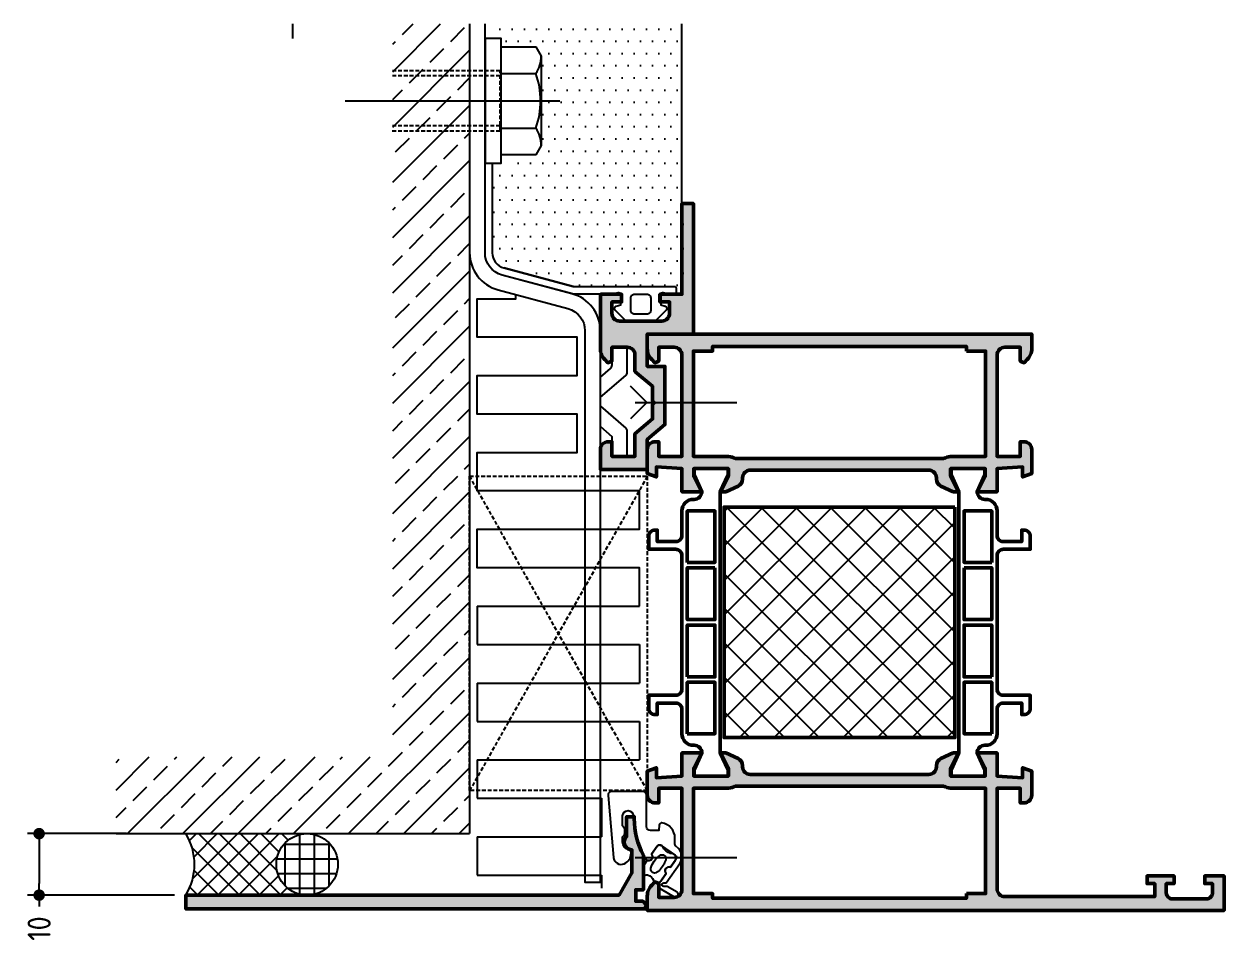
# Model space of a CAD drawing. Header units: millimetres. Extents: x -1598 to 10110, y -2803 to 662.
# Drawn here: x 1774.2 to 1930.2, y -126.6 to -6.6 of the extents above; entities that cross this region are included whole.
import ezdxf

# ---------------------------------------------------------------- set-up
doc = ezdxf.new("R2010")
doc.units = ezdxf.units.MM
doc.header["$PDMODE"] = 3
doc.header["$PDSIZE"] = -2
doc.linetypes.add('CENTER', pattern=[50.800000000000004, 31.75, -6.35, 6.35, -6.35])
doc.linetypes.add('VERDECKT', pattern=[0.75, 0.5, -0.25])
for name, color, linetype, lineweight in [('AM_5', 3, 'Continuous', 25), ('AM_S', 80, 'Continuous', 50), ('AM_SP', 3, 'Continuous', 50), ('Docu-AM_8', 1, 'Continuous', 25)]:
    doc.layers.add(name, color=color, linetype=linetype, lineweight=lineweight)
for name, color, linetype in [('CENT_25', 3, 'CENTER'), ('CONST25', 3, 'Continuous'), ('CONST35', 3, 'Continuous'), ('DICHT_PAR', 3, 'Continuous'), ('HIDE_25', 3, 'VERDECKT')]:
    doc.layers.add(name, color=color, linetype=linetype)
doc.styles.add('HBS_DIMTEXTSTYLE', font='isocp.shx')
doc.dimstyles.new('Konstruktionsschnitt 1-1$0', dxfattribs={"dimscale": 0, "dimtxt": 3, "dimasz": 1.5, "dimexe": 1.5, "dimexo": 1.5, "dimgap": 1.5, "dimtad": 0, "dimdsep": 46, "dimtxsty": 'HBS_DIMTEXTSTYLE', "dimblk": 'PUNKT', "dimcen": 0, "dimclrd": 3, "dimclre": 3, "dimclrt": 2, "dimadec": 1, "dimazin": 2, "dimtfac": 0.7, "dimtofl": 0, "dimtmove": 0, "dimatfit": 3, "dimfxl": 1, "dimtolj": 1, "dimtzin": 0, "dimarcsym": 0})

# ---------------------------------------------------------------- blocks, each defined once
blk = doc.blocks.new('B-LL4030037')
at = {"layer": 'DICHT_PAR'}
blk.add_lwpolyline([(6.912844257252324, -4.394375471112696, -0.5139623696979816), (6.085081425215137, -2.99454231906288, -0.2971352728131728), (7.457459287392403, -2.100000000000009), (7.599999999999923, -2.100000000000009, -0.369663813329322), (7.896428444123011, -2.353846153846163, 0.3696638133293279), (8.884523257866483, -3.200000000000003), (9.571714314291398, -3.200000000000003, -0.4200840252084038), (10.99999999999996, -3.199999999999989), (12.29999999999998, -3.200000000000003, 0.9998319518644877), (12.30023528772878, -1.800000039543072), (12.12934757663045, -1.800000039543072, -0.1433758306597387), (6.736215529552652, -0.2210526294977342, -1.099023215112901), (7.349674478305481, 0.5630426236829109), (8.359594367663767, 1.270780608298708, 0.4140998589492778), (8.457697422273775, 1.827782905364074), (7.196170143118543, 3.629430574540422, 0.4142135623775013), (6.639078750857585, 3.727660817712135), (5.620768174213431, 3.014632075684389, -0.8164965812696077), (4.818166362115591, 2.452644236654685), (3.632397930817596, 1.622360242462086, -0.4401814866602682), (2.768465051750802, 1.81414918892613), (1.785310251197529, 3.519278362770862, -0.9999999999999595), (2.39172843798768, 3.868931022892433), (3.125307196339861, 2.596652698588706), (3.125307196339861, 2.137346401831465, 1.000000000820433), (3.600000000002794, 2.137346401831465), (3.600000000002829, 2.45421717921689), (6.13426418641474, 4.228728066419357, -0.3639702342708468), (8.055289012741284, 4.060660171779816), (8.428081218877068, 3.687867965644031, 0.1989123673796557), (8.640213253233036, 3.599999999999994), (9.420371312104756, 3.599999999999994, -0.3695200964946435), (11.39640506256973, 1.908691783213122, -0.4341840244904904), (11.12614672282429, 1.563529606303625), (10.39999999999999, 1.5), (10.39999999999999, 0.3999999999999915, 0.414213562373095), (10.89999999999999, -0.1000000000000085), (14.99999999999999, -0.1000000000000085, -0.4142135626133893), (15.49999999999999, -0.6000000000000085), (15.49999999999998, -4.600000000000009, -0.440010531136637), (14.95642212862617, -5.098097349045879), (6.912844257252324, -4.394375471112696)], format="xyb", close=True, dxfattribs=at)
blk = doc.blocks.new('B-LL4010121')
at = {"layer": 'DICHT_PAR'}
for points in [[(8.196440232313421, 2.081197369625698, -0.5626267283006946), (8.359594367663817, 1.270780608298679), (7.349674478305502, 0.5630426236828612, 0.8157948930456566), (6.546955880931847, 0.001516059613692305), (5.831308205557036, -0.5000000000279954), (4.910118514919134, -0.5000000000470664, -0.5214468207641677), (4.628495798395022, -0.09661409413595831, 0.2041112977901597), (4.616542440798867, 0.1382192798325832, 0.1614792016717727), (3.956681618646257, 0.8136435866750845, -0.5424332092361432), (3.836871528302453, 1.765534196790384), (4.818166362115647, 2.45264423665472, 0.8164965816114546), (5.620768174213481, 3.014632075684375), (6.543650700103029, 3.660841377214922, -0.5424332091856782), (7.397157817980201, 3.222690956479795, 0.2463454695318311), (8.196440232313421, 2.081197369625698)], [(5.237182257971455, 1.609818329015013, 0.05852415825914666), (4.970644392811153, 1.256573669215215, 0.739130434782609), (5.518977856413272, 0.4734723261418308, 0.1725745124494025), (7.151874339808926, 1.616838752931584, 0.7391304350997632), (6.603540876206893, 2.39994009600494, 0.1154577471995676), (5.237182257971455, 1.609818329015013)]]:
    blk.add_lwpolyline(points, format="xyb", close=True, dxfattribs=at)
blk = doc.blocks.new('LL4010121')
blk.add_blockref('B-LL4010121', (0, 0))
blk = doc.blocks.new('LL4030037')
for name, p in [('B-LL4030037', (0, 0)), ('LL4010121', (-4.884981308350689e-14, 1.4210854715202e-14))]:
    blk.add_blockref(name, p)
blk = doc.blocks.new('B-4090113_docu_wos')
at = {"layer": 'Docu-AM_8'}
h = blk.add_hatch(dxfattribs=at)
h.set_pattern_fill('ANSI37', color=256, style=0)
h.set_pattern_definition([(45, (0, 0), (-2.245064030267288, 2.245064030267288), []), (135, (0, 0), (-2.245064030267288, -2.245064030267288), [])])
h.paths.add_polyline_path([(30, 29.99999999999999), (1.937843824800274e-15, 30), (0, 0), (30, 0)])
at = {"layer": 'AM_S'}
blk.add_lwpolyline([(30, 29.99999999999999), (1.937843824800273e-15, 30), (0, 0), (30, 0), (30, 29.99999999999999)], close=True, dxfattribs=at)
blk = doc.blocks.new('B-1910148_docu_wos')
at = {"layer": 'Docu-AM_8'}
h = blk.add_hatch(color=256, dxfattribs=at)
edge = h.paths.add_edge_path()
edge.add_line((20.49999999999999, 39.79999999999998), (20.49999999999998, 40.49999999999998))
edge.add_line((20.49999999999998, 40.49999999999998), (18.29999999999999, 39.49999999999997))
edge.add_line((18.29999999999999, 39.49999999999997), (17.49999999999998, 39.49999999999997))
edge.add_line((17.49999999999998, 39.49999999999997), (17.49999999999999, 43.89999999999998))
edge.add_line((17.49999999999999, 43.89999999999998), (18.29999999999999, 43.89999999999998))
edge.add_line((18.29999999999999, 43.89999999999998), (20.49999999999999, 42.89999999999998))
edge.add_line((20.49999999999999, 42.89999999999998), (20.49999999999999, 45.49999899999997))
edge.add_line((20.49999999999999, 45.49999899999997), (17.49999999999999, 45.49999999999983))
edge.add_line((17.49999999999999, 45.49999999999983), (17.27926256615403, 48.80000000000002))
edge.add_line((17.27926256615403, 48.80000000000002), (18.5856296013484, 48.80000000000001))
edge.add_line((18.5856296013484, 48.80000000000001), (18.14886532022895, 50.00000000000001))
edge.add_line((18.14886532022895, 50.00000000000001), (15, 50))
edge.add_arc((15, 49), 0.9999999999999999, 90, 180)
edge.add_line((14, 49), (14, 48.5))
edge.add_line((14, 48.5), (15.9, 48.5))
edge.add_line((15.9, 48.5), (15.9, 45.5))
edge.add_line((15.9, 45.5), (2.799999999999997, 45.5))
edge.add_arc((2.799999999999997, 46.5), 0.9999999999999999, 180, 270, ccw=False)
edge.add_line((1.799999999999997, 46.5), (1.799999999999983, 66))
edge.add_line((1.799999999999983, 66), (3.500000000000014, 66))
edge.add_line((3.500000000000014, 66), (3.5, 65))
edge.add_line((3.5, 65), (4.5, 65))
edge.add_line((4.5, 65), (4.5, 68.5))
edge.add_line((4.5, 68.5), (3.499999999999986, 68.5))
edge.add_line((3.499999999999986, 68.5), (3.5, 67.5))
edge.add_line((3.5, 67.5), (2.300000000000008, 67.5))
edge.add_arc((2.300000000000008, 68.30000000000001), 0.8000000000000078, 180, 270, ccw=False)
edge.add_line((1.5, 68.30000000000001), (1.5, 72.7))
edge.add_arc((2.299999999999994, 72.7), 0.7999999999999936, 90, 180, ccw=False)
edge.add_line((2.299999999999994, 73.5), (3.5, 73.5))
edge.add_line((3.5, 73.5), (3.5, 72.5))
edge.add_line((3.5, 72.5), (4.5, 72.5))
edge.add_line((4.5, 72.5), (4.5, 75))
edge.add_line((4.5, 75), (0, 75))
edge.add_line((9.184850993605092e-17, 75), (-9.184850993605146e-17, 0))
edge.add_line((-9.184850993605146e-17, 1.224646799147353e-16), (1.895836943965691, -2.220446049250313e-16))
edge.add_arc((1.895836943965691, 1.999999999999983), 1.999999999999983, 270, 314.9999999999959)
edge.add_line((3.310050506338675, 0.5857864376267999), (3.71213203435595, 0.9878679656440176))
edge.add_line((3.71213203435595, 0.9878679656440176), (3.499999999999999, 1.5))
edge.add_line((3.499999999999999, 1.5), (1.699999999999988, 1.5))
edge.add_line((1.699999999999988, 1.5), (1.699999999999988, 3.5))
edge.add_arc((2.699999999999989, 3.5), 1, 90, 180, ccw=False)
edge.add_line((2.699999999999989, 4.5), (15.90000000000001, 4.5))
edge.add_line((15.90000000000001, 4.5), (15.89999999999997, 1.5))
edge.add_line((15.89999999999997, 1.5), (14, 1.5))
edge.add_line((14, 1.5), (14, 1))
edge.add_arc((15, 0.9999999999999999), 1, 180, 270)
edge.add_line((15, 0), (18.14886532022897, -6.898236322439022e-15))
edge.add_line((18.14886532022897, -6.898236322439022e-15), (18.58562960134843, 1.199999999999989))
edge.add_line((18.58562960134843, 1.199999999999989), (17.27926256615406, 1.199999999999982))
edge.add_line((17.27926256615406, 1.199999999999982), (17.50000000000001, 4.500000000000171))
edge.add_line((17.50000000000001, 4.500000000000171), (20.50000000000001, 4.500001000000027))
edge.add_line((20.50000000000001, 4.500001000000027), (20.50000000000001, 7.100000000000024))
edge.add_line((20.50000000000001, 7.100000000000024), (18.30000000000001, 6.100000000000023))
edge.add_line((18.30000000000001, 6.100000000000023), (17.50000000000001, 6.100000000000023))
edge.add_line((17.50000000000001, 6.100000000000023), (17.5, 10.50000000000003))
edge.add_line((17.5, 10.50000000000003), (18.30000000000001, 10.50000000000003))
edge.add_line((18.30000000000001, 10.50000000000003), (20.5, 9.500000000000021))
edge.add_line((20.5, 9.500000000000021), (20.50000000000001, 10.19999999999999))
edge.add_line((20.50000000000001, 10.19999999999999), (19.76645320713582, 11.81380294430119))
edge.add_arc((18.85608672967322, 11.4), 0.9999999999999989, 24.44395478041665, 90)
edge.add_line((18.85608672967322, 12.4), (18.7, 12.4))
edge.add_arc((18.7, 13.4), 0.9999999999999999, 180, 270, ccw=False)
edge.add_line((17.7, 13.4), (17.7, 36.59999999999999))
edge.add_arc((18.7, 36.59999999999999), 1, 90, 180, ccw=False)
edge.add_line((18.7, 37.59999999999999), (18.85608672967322, 37.59999999999999))
edge.add_arc((18.85608672967322, 38.59999999999999), 1, 270, 335.5560452195836)
edge.add_line((19.76645320713582, 38.18619705569881), (20.49999999999999, 39.79999999999998))
edge = h.paths.add_edge_path(flags=16)
edge.add_line((2.199999999999999, 41.5), (1.599999999999999, 41.5))
edge.add_line((1.599999999999999, 41.5), (1.599999999999999, 8.5))
edge.add_line((1.599999999999999, 8.5), (2.200000000000003, 8.5))
edge.add_line((2.200000000000003, 8.5), (2.200000000000002, 6))
edge.add_line((2.200000000000002, 6), (15.9, 5.999999999999999))
edge.add_line((15.9, 5.999999999999999), (15.9, 10.35000000000002))
edge.add_arc((17.95, 10.35000000000002), 2.050000000000001, 154.3743954472941, 180, ccw=False)
edge.add_arc((15.2, 11.66909059582731), 0.9999999999999966, 334.3743954472941, 360)
edge.add_line((16.2, 11.66909059582731), (16.2, 38.33090940417269))
edge.add_arc((15.2, 38.33090940417269), 0.9999999999999982, 0, 25.62560455270582)
edge.add_arc((17.95000000000003, 39.64999999999998), 2.050000000000031, 180, 205.6256045527055, ccw=False)
edge.add_line((15.9, 39.64999999999998), (15.9, 44))
edge.add_line((15.9, 44), (2.200000000000003, 44))
edge.add_line((2.200000000000003, 44), (2.199999999999999, 41.5))
h = blk.add_hatch(color=256, dxfattribs=at)
edge = h.paths.add_edge_path()
edge.add_line((54.49999999999999, 39.79999999999998), (54.49999999999999, 40.49999999999998))
edge.add_line((54.49999999999999, 40.49999999999998), (56.69999999999998, 39.49999999999997))
edge.add_line((56.69999999999998, 39.49999999999997), (57.49999999999999, 39.49999999999997))
edge.add_line((57.49999999999999, 39.49999999999997), (57.49999999999999, 43.89999999999998))
edge.add_line((57.49999999999999, 43.89999999999998), (56.69999999999998, 43.89999999999998))
edge.add_line((56.69999999999998, 43.89999999999998), (54.49999999999999, 42.89999999999998))
edge.add_line((54.49999999999999, 42.89999999999998), (54.49999999999999, 45.49999899999997))
edge.add_line((54.49999999999999, 45.49999899999997), (57.49999999999999, 45.49999999999983))
edge.add_line((57.49999999999999, 45.49999999999983), (57.72073743384594, 48.80000000000002))
edge.add_line((57.72073743384594, 48.80000000000002), (56.41437039865157, 48.80000000000001))
edge.add_line((56.41437039865157, 48.80000000000001), (56.85113467977102, 50.00000000000001))
edge.add_line((56.85113467977102, 50.00000000000001), (59.99999999999997, 50))
edge.add_arc((59.99999999999997, 49), 0.9999999999999993, 0, 90, ccw=False)
edge.add_line((60.99999999999997, 49), (60.99999999999997, 48.5))
edge.add_line((60.99999999999997, 48.5), (59.09999999999999, 48.5))
edge.add_line((59.09999999999999, 48.5), (59.09999999999996, 45.5))
edge.add_line((59.09999999999996, 45.5), (72.29999999999998, 45.5))
edge.add_arc((72.29999999999998, 46.5), 0.9999999999999999, 270, 360)
edge.add_line((73.29999999999998, 46.5), (73.29999999999998, 48.5))
edge.add_line((73.29999999999998, 48.5), (71.49999999999997, 48.5))
edge.add_line((71.49999999999997, 48.5), (71.28786796564403, 49.01213203435599))
edge.add_line((71.28786796564403, 49.01213203435599), (71.6899494936613, 49.41421356237321))
edge.add_arc((73.10416305603428, 48.00000000000001), 1.999999999999982, 90, 134.9999999999959, ccw=False)
edge.add_line((73.10416305603428, 50), (74.99999999999997, 50))
edge.add_line((74.99999999999997, 50), (74.99999999999997, 0))
edge.add_line((74.99999999999997, 0), (73.10416305603428, 0))
edge.add_arc((73.10416305603428, 1.999999999999986), 1.999999999999984, 225.0000000000043, 270, ccw=False)
edge.add_line((71.6899494936613, 0.585786437626794), (71.28786796564401, 0.9878679656440141))
edge.add_line((71.28786796564403, 0.9878679656440141), (71.49999999999997, 1.5))
edge.add_line((71.49999999999997, 1.5), (73.29999999999998, 1.5))
edge.add_line((73.29999999999998, 1.5), (73.29999999999998, 3.5))
edge.add_arc((72.29999999999998, 3.5), 1, 0, 90)
edge.add_line((72.29999999999998, 4.5), (59.09999999999996, 4.5))
edge.add_line((59.09999999999996, 4.5), (59.09999999999999, 1.5))
edge.add_line((59.09999999999999, 1.5), (60.99999999999997, 1.5))
edge.add_line((60.99999999999997, 1.5), (60.99999999999997, 1))
edge.add_arc((59.99999999999997, 1), 0.9999999999999996, -90, 0, ccw=False)
edge.add_line((59.99999999999997, 0), (56.85113467977101, -7.105427357601002e-15))
edge.add_line((56.85113467977101, -7.105427357601002e-15), (56.41437039865156, 1.199999999999989))
edge.add_line((56.41437039865156, 1.199999999999989), (57.72073743384593, 1.199999999999982))
edge.add_line((57.72073743384593, 1.199999999999982), (57.49999999999998, 4.500000000000171))
edge.add_line((57.49999999999998, 4.500000000000171), (54.49999999999998, 4.500001000000026))
edge.add_line((54.49999999999998, 4.500001000000026), (54.49999999999998, 7.100000000000023))
edge.add_line((54.49999999999998, 7.100000000000023), (56.69999999999997, 6.100000000000023))
edge.add_line((56.69999999999997, 6.100000000000023), (57.49999999999998, 6.100000000000023))
edge.add_line((57.49999999999998, 6.100000000000023), (57.49999999999999, 10.50000000000003))
edge.add_line((57.49999999999999, 10.50000000000003), (56.69999999999997, 10.50000000000003))
edge.add_line((56.69999999999997, 10.50000000000003), (54.49999999999999, 9.500000000000021))
edge.add_line((54.49999999999999, 9.500000000000021), (54.49999999999998, 10.20000000000002))
edge.add_line((54.49999999999999, 10.20000000000002), (55.23354679286415, 11.81380294430118))
edge.add_arc((56.14391327032675, 11.4), 1, 90, 155.5560452195834, ccw=False)
edge.add_line((56.14391327032675, 12.4), (56.29999999999997, 12.4))
edge.add_arc((56.29999999999997, 13.4), 0.9999999999999999, 270, 360)
edge.add_line((57.29999999999997, 13.4), (57.29999999999997, 36.59999999999999))
edge.add_arc((56.29999999999997, 36.59999999999999), 1, 0, 90)
edge.add_line((56.29999999999997, 37.59999999999999), (56.14391327032675, 37.59999999999999))
edge.add_arc((56.14391327032675, 38.59999999999999), 1, 204.4439547804165, 270, ccw=False)
edge.add_line((55.23354679286415, 38.18619705569881), (54.49999999999999, 39.79999999999998))
edge = h.paths.add_edge_path(flags=16)
edge.add_line((72.79999999999997, 41.5), (73.39999999999998, 41.5))
edge.add_line((73.39999999999998, 41.5), (73.39999999999998, 8.5))
edge.add_line((73.39999999999998, 8.5), (72.79999999999997, 8.5))
edge.add_line((72.79999999999997, 8.5), (72.79999999999997, 6))
edge.add_line((72.79999999999997, 6), (59.09999999999997, 6))
edge.add_line((59.09999999999997, 6), (59.09999999999997, 10.35000000000002))
edge.add_arc((57.04999999999997, 10.35000000000002), 2.050000000000002, 0, 25.62560455270586)
edge.add_arc((59.79999999999997, 11.6690905958273), 0.9999999999999947, 180, 205.6256045527057, ccw=False)
edge.add_line((58.79999999999998, 11.6690905958273), (58.79999999999997, 38.33090940417269))
edge.add_arc((59.79999999999997, 38.33090940417269), 0.9999999999999987, 154.3743954472943, 180, ccw=False)
edge.add_arc((57.04999999999993, 39.65), 2.050000000000047, 334.3743954472943, 360.0000000000001)
edge.add_line((59.09999999999997, 39.65), (59.09999999999997, 44))
edge.add_line((59.09999999999997, 44), (72.79999999999997, 44))
edge.add_line((72.79999999999997, 44), (72.79999999999997, 41.5))
at = {"layer": 'AM_S'}
for points in [[(20.49999999999999, 39.79999999999998), (20.49999999999998, 40.49999999999998), (18.29999999999999, 39.49999999999997), (17.49999999999998, 39.49999999999997), (17.49999999999999, 43.89999999999998), (18.29999999999999, 43.89999999999998), (20.49999999999999, 42.89999999999998), (20.49999999999999, 45.49999899999997), (17.49999999999999, 45.49999999999983), (17.27926256615403, 48.80000000000002), (18.5856296013484, 48.80000000000001), (18.14886532022895, 50.00000000000001), (15, 50, 0.4142135623730951), (14, 49), (14, 48.5), (15.9, 48.5), (15.9, 45.5), (2.799999999999997, 45.5, -0.4142135623730951), (1.799999999999997, 46.5), (1.799999999999983, 66), (3.500000000000014, 66), (3.5, 65), (4.5, 65), (4.5, 68.5), (3.499999999999986, 68.5), (3.5, 67.5), (2.300000000000008, 67.5, -0.4142135623730964), (1.5, 68.30000000000001), (1.5, 72.7, -0.4142135623730963), (2.299999999999994, 73.5), (3.5, 73.5), (3.5, 72.5), (4.5, 72.5), (4.5, 75), (9.184850993605092e-17, 75), (-9.184850993605146e-17, 1.224646799147353e-16), (1.895836943965691, -2.220446049250313e-16, 0.1989123673796397), (3.310050506338675, 0.5857864376267999), (3.71213203435595, 0.9878679656440176), (3.499999999999999, 1.5), (1.699999999999988, 1.5), (1.699999999999988, 3.5, -0.414213562373095), (2.699999999999989, 4.5), (15.90000000000001, 4.5), (15.89999999999997, 1.5), (14, 1.5), (14, 1, 0.4142135623730951), (15, 0), (18.14886532022897, -6.898236322439022e-15), (18.58562960134843, 1.199999999999989), (17.27926256615406, 1.199999999999982), (17.50000000000001, 4.500000000000171), (20.50000000000001, 4.500001000000027), (20.50000000000001, 7.100000000000024), (18.30000000000001, 6.100000000000023), (17.50000000000001, 6.100000000000023), (17.5, 10.50000000000003), (18.30000000000001, 10.50000000000003), (20.5, 9.500000000000021), (20.50000000000001, 10.19999999999999), (19.76645320713582, 11.81380294430119, 0.2941076150573523), (18.85608672967322, 12.4), (18.7, 12.4, -0.4142135623730951), (17.7, 13.4), (17.7, 36.59999999999999, -0.4142135623730951), (18.7, 37.59999999999999), (18.85608672967322, 37.59999999999999, 0.2941076150573537), (19.76645320713582, 38.18619705569881), (20.49999999999999, 39.79999999999998)], [(54.49999999999999, 39.79999999999998), (54.49999999999999, 40.49999999999998), (56.69999999999998, 39.49999999999997), (57.49999999999999, 39.49999999999997), (57.49999999999999, 43.89999999999998), (56.69999999999998, 43.89999999999998), (54.49999999999999, 42.89999999999998), (54.49999999999999, 45.49999899999997), (57.49999999999999, 45.49999999999983), (57.72073743384594, 48.80000000000002), (56.41437039865157, 48.80000000000001), (56.85113467977102, 50.00000000000001), (59.99999999999997, 50, -0.4142135623730949), (60.99999999999997, 49), (60.99999999999997, 48.5), (59.09999999999999, 48.5), (59.09999999999996, 45.5), (72.29999999999998, 45.5, 0.4142135623730951), (73.29999999999998, 46.5), (73.29999999999998, 48.5), (71.49999999999997, 48.5), (71.28786796564403, 49.01213203435599), (71.6899494936613, 49.4142135623732, -0.1989123673796395), (73.10416305603428, 50), (74.99999999999997, 50), (74.99999999999997, 0), (73.10416305603428, 0, -0.1989123673796384), (71.6899494936613, 0.585786437626794), (71.28786796564403, 0.9878679656440141), (71.49999999999997, 1.5), (73.29999999999998, 1.5), (73.29999999999998, 3.5, 0.4142135623730951), (72.29999999999998, 4.5), (59.09999999999996, 4.5), (59.09999999999999, 1.5), (60.99999999999997, 1.5), (60.99999999999997, 1, -0.4142135623730953), (59.99999999999997, 0), (56.85113467977101, -7.105427357601002e-15), (56.41437039865156, 1.199999999999989), (57.72073743384593, 1.199999999999982), (57.49999999999998, 4.500000000000171), (54.49999999999998, 4.500001000000026), (54.49999999999998, 7.100000000000023), (56.69999999999997, 6.100000000000023), (57.49999999999998, 6.100000000000023), (57.49999999999999, 10.50000000000003), (56.69999999999997, 10.50000000000003), (54.49999999999999, 9.500000000000021), (54.49999999999999, 10.20000000000002), (55.23354679286415, 11.81380294430118, -0.2941076150573527), (56.14391327032675, 12.4), (56.29999999999997, 12.4, 0.4142135623730951), (57.29999999999997, 13.4), (57.29999999999997, 36.59999999999999, 0.4142135623730951), (56.29999999999997, 37.59999999999999), (56.14391327032675, 37.59999999999999, -0.2941076150573532), (55.23354679286415, 38.18619705569881), (54.49999999999999, 39.79999999999998)], [(2.199999999999999, 41.5), (1.599999999999999, 41.5), (1.599999999999999, 8.5), (2.200000000000003, 8.5), (2.200000000000002, 6), (15.9, 5.999999999999999), (15.9, 10.35000000000002, -0.1122811000652539), (16.10163934426229, 11.23660187588394, 0.1122811000652542), (16.2, 11.66909059582731), (16.2, 38.33090940417269, 0.112281100065254), (16.10163934426229, 38.76339812411607, -0.1122811000652529), (15.9, 39.64999999999998), (15.9, 44), (2.200000000000003, 44), (2.199999999999999, 41.5)], [(72.79999999999997, 41.5), (73.39999999999998, 41.5), (73.39999999999998, 8.5), (72.79999999999997, 8.5), (72.79999999999997, 6), (59.09999999999997, 6), (59.09999999999997, 10.35000000000002, 0.1122811000652542), (58.89836065573768, 11.23660187588393, -0.1122811000652535), (58.79999999999998, 11.6690905958273), (58.79999999999997, 38.33090940417269, -0.1122811000652536), (58.89836065573768, 38.76339812411607, 0.1122811000652541), (59.09999999999997, 39.65), (59.09999999999997, 44), (72.79999999999997, 44), (72.79999999999997, 41.5)]]:
    blk.add_lwpolyline(points, format="xyb", close=True, dxfattribs=at)
at = {"layer": 'AM_SP'}
for points in [[(54.5, 42.89999999999998), (54.5, 42.9497840575384), (56.5, 43.94999999999998), (57.49999999999999, 43.94999999999999), (57.49999999999999, 39.44999999999999), (56.50000000000001, 39.44999999999998), (54.5, 40.45021594246158), (54.5, 40.49999999999999), (20.49999999999998, 40.49999999999999), (20.49999999999998, 40.45021594246158), (18.49999999999996, 39.44999999999998), (17.49999999999999, 39.44999999999999), (17.49999999999999, 43.94999999999999), (18.49999999999998, 43.94999999999998), (20.49999999999998, 42.9497840575384), (20.49999999999998, 42.89999999999999, 0.4142135623730951), (21.49999999999998, 43.89999999999999), (21.49999999999998, 43.99999999999999, -0.4142135623730951), (22.99999999999998, 45.49999999999999), (26.19999999999997, 45.49999999999999, 0.4142135623730955), (26.99999999999997, 46.29999999999999), (26.99999999999997, 48.69999999999998), (25.49999999999997, 48.69999999999998), (25.49999999999997, 48.99999999999999, -0.4142135623730959), (26.29999999999997, 49.79999999999998), (27.99999999999997, 49.79999999999998), (27.99999999999997, 46.29999999999999, 0.4142135623730954), (28.79999999999997, 45.49999999999999), (46.19999999999996, 45.49999999999999, 0.4142135623730954), (46.99999999999996, 46.29999999999999), (46.99999999999997, 49.79999999999998), (48.69999999999996, 49.79999999999998, -0.4142135623730963), (49.49999999999996, 48.99999999999999), (49.49999999999998, 48.69999999999998), (47.99999999999996, 48.69999999999998), (47.99999999999997, 46.29999999999998, 0.414213562373095), (48.79999999999997, 45.49999999999999), (51.99999999999996, 45.49999999999999, -0.4142135623730951), (53.49999999999996, 43.99999999999999), (53.49999999999996, 43.89999999999999, 0.4142135623730951), (54.5, 42.89999999999998)], [(54.5, 7.100000000000007), (54.5, 7.050215942461591), (56.5, 6.050000000000011), (57.49999999999999, 6.050000000000007), (57.49999999999999, 10.55000000000001), (56.50000000000001, 10.55000000000001), (54.5, 9.549784057538417), (54.5, 9.500000000000007), (20.49999999999998, 9.500000000000007), (20.49999999999998, 9.549784057538417), (18.49999999999996, 10.55000000000001), (17.49999999999999, 10.55000000000001), (17.49999999999999, 6.050000000000007), (18.49999999999998, 6.050000000000011), (20.49999999999998, 7.050215942461591), (20.49999999999998, 7.100000000000001, -0.4142135623730951), (21.49999999999998, 6.100000000000001), (21.49999999999998, 6.000000000000007, 0.4142135623730951), (22.99999999999998, 4.500000000000007), (26.19999999999997, 4.500000000000007, -0.4142135623730955), (26.99999999999997, 3.700000000000006), (26.99999999999997, 1.30000000000001), (25.49999999999997, 1.300000000000009), (25.49999999999997, 1.000000000000007, 0.4142135623730959), (26.29999999999997, 0.2000000000000064), (27.99999999999997, 0.2000000000000099), (27.99999999999997, 3.700000000000006, -0.4142135623730954), (28.79999999999997, 4.500000000000005), (46.19999999999996, 4.500000000000005, -0.4142135623730954), (46.99999999999996, 3.700000000000006), (46.99999999999997, 0.2000000000000099), (48.69999999999996, 0.2000000000000064, 0.4142135623730963), (49.49999999999996, 1.000000000000007), (49.49999999999998, 1.30000000000001), (47.99999999999996, 1.300000000000011), (47.99999999999997, 3.700000000000006, -0.414213562373095), (48.79999999999997, 4.500000000000005), (51.99999999999996, 4.500000000000007, 0.4142135623730951), (53.49999999999996, 6.000000000000007), (53.49999999999996, 6.100000000000001, -0.4142135623730951), (54.5, 7.100000000000007)]]:
    blk.add_lwpolyline(points, format="xyb", close=True, dxfattribs=at)
for points in [[(22.99999999999996, 44.79999999999998), (29.69999999999996, 44.79999999999998), (29.69999999999997, 41.19999999999998), (22.99999999999996, 41.19999999999998), (22.99999999999996, 44.79999999999998)], [(30.39999999999997, 44.79999999999998), (37.14999999999996, 44.79999999999998), (37.14999999999997, 41.19999999999998), (30.39999999999996, 41.19999999999998), (30.39999999999997, 44.79999999999998)], [(44.59999999999997, 41.19999999999998), (37.84999999999997, 41.19999999999998), (37.84999999999997, 44.79999999999999), (44.59999999999997, 44.79999999999998), (44.59999999999997, 41.19999999999998)], [(45.29999999999997, 44.79999999999998), (51.99999999999997, 44.79999999999998), (51.99999999999997, 41.19999999999998), (45.29999999999997, 41.19999999999998), (45.29999999999997, 44.79999999999998)], [(22.99999999999996, 5.200000000000006), (29.69999999999996, 5.200000000000006), (29.69999999999997, 8.80000000000001), (22.99999999999996, 8.80000000000001), (22.99999999999996, 5.200000000000006)], [(30.39999999999997, 5.200000000000006), (37.14999999999996, 5.200000000000006), (37.14999999999997, 8.80000000000001), (30.39999999999996, 8.80000000000001), (30.39999999999997, 5.200000000000006)], [(44.59999999999997, 8.80000000000001), (37.84999999999997, 8.80000000000001), (37.84999999999997, 5.200000000000006), (44.59999999999997, 5.200000000000006), (44.59999999999997, 8.80000000000001)], [(45.29999999999997, 5.200000000000006), (51.99999999999997, 5.200000000000006), (51.99999999999997, 8.80000000000001), (45.29999999999997, 8.80000000000001), (45.29999999999997, 5.200000000000006)]]:
    blk.add_lwpolyline(points, close=True, dxfattribs=at)
blk = doc.blocks.new('B-3091057_docu_wos')
at = {"layer": 'Docu-AM_8'}
h = blk.add_hatch(color=256, dxfattribs=at)
edge = h.paths.add_edge_path()
edge.add_line((10.06790792359553, 6.580228319843174), (10.06790792380063, -0.5156086239251207))
edge.add_arc((12.06790792380065, -0.515608623925121), 2.000000000000014, 180, 225)
edge.add_line((10.65369436142754, -1.929822186298225), (11.05577588944467, -2.33190371431536))
edge.add_line((11.05577588944467, -2.33190371431536), (11.56790792380063, -2.119771679959399))
edge.add_line((11.56790792380063, -2.119771679959399), (11.56790792380063, -0.3197716799593877))
edge.add_line((11.56790792380063, -0.3197716799593877), (13.56790792380063, -0.3197716799593877))
edge.add_arc((13.56790792380063, -1.319771679959388), 1, 3.979039320256561e-13, 90, ccw=False)
edge.add_line((14.56790792380063, -1.319771679959381), (14.56790792380065, -3.469771679959393))
edge.add_line((14.56790792380065, -3.469771679959393), (16.86790792380063, -5.399700831667047))
edge.add_line((16.86790792380063, -5.399700831667047), (16.86790792380064, -7.319771679959359))
edge.add_line((16.86790792380064, -7.319771679959359), (17.06790792380065, -7.519771679959376))
edge.add_line((17.06790792380065, -7.519771679959376), (16.86790792380064, -7.719771679959422))
edge.add_line((16.86790792380064, -7.719771679959422), (16.86790792380063, -9.639842528251707))
edge.add_line((16.86790792380063, -9.639842528251707), (14.56790792380063, -11.56977167995939))
edge.add_line((14.56790792380063, -11.56977167995939), (14.56790792380063, -14.5197716799594))
edge.add_line((14.56790792380063, -14.5197716799594), (11.56790792380063, -14.5197716799594))
edge.add_line((11.56790792380063, -14.5197716799594), (11.56790792380063, -12.6197716799594))
edge.add_line((11.56790792380063, -12.6197716799594), (11.06790792380063, -12.6197716799594))
edge.add_arc((11.06790792380063, -13.6197716799594), 1, 90, 179.9999999999999)
edge.add_line((10.06790792380063, -13.6197716799594), (10.06790792380063, -16.21977167995954))
edge.add_line((10.06790792380063, -16.21977167995954), (16.16790792380064, -16.21977167995954))
edge.add_line((16.16790792380064, -16.21977167995954), (16.16790792380064, -12.31586393300739))
edge.add_line((16.16790792380064, -12.31586393300739), (18.46790792380064, -10.3859347812996))
edge.add_line((18.46790792380064, -10.3859347812996), (18.46790792380064, -2.819771679959209))
edge.add_line((18.46790792380064, -2.819771679959209), (16.16790792380067, -2.819771679959456))
edge.add_line((16.16790792380067, -2.819771679959456), (16.16790792380064, 1.380228320040544))
edge.add_line((16.16790792380064, 1.380228320040544), (22.16790792380066, 1.380228320040793))
edge.add_line((22.16790792380066, 1.380228320040793), (22.16790792380064, 18.3802283200406))
edge.add_line((22.16790792380064, 18.3802283200406), (20.66790792380063, 18.38022832004061))
edge.add_line((20.66790792380063, 18.38022832004061), (20.66790792380064, 6.580228321819495))
edge.add_line((20.66790792380064, 6.580228321819495), (17.81790792359553, 6.580228321288125))
edge.add_line((17.81790792359553, 6.580228321288125), (17.81790792381089, 5.580228320386597))
edge.add_line((17.81790792381089, 5.580228320386597), (19.06790792381089, 5.580228320468622))
edge.add_line((19.06790792381089, 5.580228320468622), (19.06790792374936, 4.080228319955971))
edge.add_arc((18.06790792374936, 4.080228319996991), 1, 270, 359.99999999764975, ccw=False)
edge.add_line((18.06790792374936, 3.080228319996991), (12.56790792374936, 3.080228319996991))
edge.add_arc((12.56790792374936, 4.080228319996991), 0.9999999999999999, 180.0000000007833, 270, ccw=False)
edge.add_line((11.56790792374936, 4.08022831998332), (11.56790792372885, 5.58022831997647))
edge.add_line((11.56790792372885, 5.58022831997647), (12.81790792381089, 5.580228320058495))
edge.add_line((12.81790792381089, 5.580228320058495), (12.81790792380063, 6.5802283203559))
edge.add_line((12.81790792380063, 6.5802283203559), (10.06790792359553, 6.580228319843174))
at = {"layer": 'AM_S'}
blk.add_lwpolyline([(10.06790792359553, 6.580228319843174), (10.06790792380063, -0.515608623925121, 0.1989123673796577), (10.65369436142754, -1.929822186298225), (11.05577588944467, -2.33190371431536), (11.56790792380063, -2.119771679959399), (11.56790792380063, -0.3197716799593877), (13.56790792380063, -0.3197716799593877, -0.4142135623730931), (14.56790792380063, -1.319771679959381), (14.56790792380065, -3.469771679959393), (16.86790792380063, -5.399700831667047), (16.86790792380064, -7.319771679959359), (17.06790792380065, -7.519771679959376), (16.86790792380064, -7.719771679959422), (16.86790792380063, -9.639842528251707), (14.56790792380063, -11.56977167995939), (14.56790792380063, -14.5197716799594), (11.56790792380063, -14.5197716799594), (11.56790792380063, -12.6197716799594), (11.06790792380063, -12.6197716799594, 0.4142135623730945), (10.06790792380063, -13.6197716799594), (10.06790792380063, -16.21977167995954), (16.16790792380064, -16.21977167995954), (16.16790792380064, -12.31586393300739), (18.46790792380064, -10.3859347812996), (18.46790792380064, -2.819771679959209), (16.16790792380067, -2.819771679959456), (16.16790792380064, 1.380228320040544), (22.16790792380066, 1.380228320040793), (22.16790792380064, 18.3802283200406), (20.66790792380063, 18.38022832004061), (20.66790792380064, 6.580228321819495), (17.81790792359553, 6.580228321288125), (17.81790792381089, 5.580228320386597), (19.06790792381089, 5.580228320468622), (19.06790792374936, 4.080228319955971, -0.4142135623610806), (18.06790792374936, 3.080228319996991), (12.56790792374936, 3.080228319996991, -0.414213562369091), (11.56790792374936, 4.08022831998332), (11.56790792372885, 5.58022831997647), (12.81790792381089, 5.580228320058495), (12.81790792380063, 6.5802283203559), (10.06790792359553, 6.580228319843174)], format="xyb", close=True, dxfattribs=at)
blk = doc.blocks.new('B-3091036_docu_wos')
at = {"layer": 'Docu-AM_8'}
h = blk.add_hatch(color=256, dxfattribs=at)
edge = h.paths.add_edge_path()
edge.add_line((7.2, -0.4999999999999929), (2.700000000000031, -0.4999999999999927))
edge.add_line((2.700000000000031, -0.4999999999999927), (2.700000000000022, -1.500000000000024))
edge.add_line((2.700000000000022, -1.500000000000024), (1.200000000000042, -1.500000000000012))
edge.add_line((1.200000000000042, -1.500000000000012), (1.2, -0.5757359312880723))
edge.add_line((1.2, -0.5757359312880723), (0.7121320343559712, -0.08786796564403831))
edge.add_line((0.7121320343559712, -0.08786796564403829), (0.2, -0.3000000000000037))
edge.add_line((0.1999999999999999, -0.3000000000000037), (0.1999999999999821, -59.99999999999997))
edge.add_line((0.1999999999999821, -59.99999999999997), (1.999999999999993, -59.99999999999994))
edge.add_line((1.999999999999994, -59.99999999999994), (2.000000000000015, -3.674315780649913))
edge.add_line((2.000000000000015, -3.674315780649914), (4.900000000000031, -1.999999999999964))
edge.add_line((4.900000000000031, -1.999999999999964), (7.872259760522319, -1.999999999999964))
edge.add_line((7.872259760522319, -1.999999999999964), (7.926991489200654, -2.230769230860747))
edge.add_arc((8.899999999874458, -2.000000000451353), 0.9999999997736988, 193.3423637789743, 315.5729960226985)
edge.add_line((9.614142842854289, -2.699999999999982), (12.19999999999999, -2.699999999999982))
edge.add_line((12.19999999999999, -2.699999999999982), (12.19999999999999, -1.700000000000038))
edge.add_line((12.19999999999999, -1.700000000000038), (11.94973683071142, -1.70000000000001))
edge.add_arc((11.94973683071256, 8.299999983761273), 9.999999983761283, 241.64236340016538, 269.99999999999346, ccw=False)
at = {"layer": 'AM_S'}
blk.add_lwpolyline([(7.2, -0.4999999999999929), (2.700000000000031, -0.4999999999999927), (2.700000000000022, -1.500000000000024), (1.200000000000042, -1.500000000000012), (1.2, -0.5757359312880723), (0.7121320343559712, -0.08786796564403829), (0.1999999999999999, -0.3000000000000037), (0.1999999999999821, -59.99999999999997), (1.999999999999994, -59.99999999999994), (2.000000000000015, -3.674315780649914), (4.900000000000031, -1.999999999999964), (7.872259760522319, -1.999999999999964), (7.926991489200654, -2.230769230860747, 0.5904013118019562), (9.614142842854289, -2.699999999999982), (12.19999999999999, -2.699999999999982), (12.19999999999999, -1.700000000000038), (11.94973683071142, -1.70000000000001, -0.1243688757301157), (7.2, -0.4999999999999929)], format="xyb", close=True, dxfattribs=at)
blk = doc.blocks.new('PUNKT')
at = {"color": 0, "linetype": 'Continuous'}
blk.add_line((-0.5, 0), (-1, 0), dxfattribs=at)
at = {"color": 0, "linetype": 'Continuous', "const_width": 0.5}
blk.add_lwpolyline([(-0.25, 0, 1), (0.25, 0, 1)], format="xyb", close=True, dxfattribs=at)
blk = doc.blocks.new('*D54')
at = {"layer": 'AM_5', "color": 3, "lineweight": -2, "transparency": 16777216}
for p, q in [((1787.478526598287, -111.9593625400789), (1774.635147223572, -111.9593625400789)), ((1776.135147223572, -113.4593625400789), (1776.135147223572, -118.4593627750269)), ((1793.717151083523, -119.9593627750269), (1774.635147223572, -119.9593627750269)), ((1776.135147223572, -119.9593627750269), (1776.135147223572, -121.4593627750269))]:
    blk.add_line(p, q, dxfattribs=at)
at = {"layer": 'Defpoints', "color": 0, "transparency": 16777216}
for p in [(1788.978526598287, -111.9593625400789), (1776.135147223572, -119.9593627750269), (1795.217151083523, -119.9593627750269)]:
    blk.add_point(p, dxfattribs=at)
at = {"layer": 'AM_5', "color": 3, "lineweight": -2, "transparency": 16777216, "xscale": 1.5, "yscale": 1.5, "zscale": 1.5}
for p, rotation in [((1776.135147223572, -111.9593625400789), 90), ((1776.135147223572, -119.9593627750269), 270)]:
    blk.add_blockref('PUNKT', p, dxfattribs=dict(at, rotation=rotation))
at = {"layer": 'AM_5', "color": 2, "transparency": 16777216, "insert": (1776.135147223572, -124.3105438773888), "char_height": 3, "attachment_point": 5, "rotation": 90, "style": 'HBS_DIMTEXTSTYLE'}
blk.add_mtext('\\A1;10', dxfattribs=at)

msp = doc.modelspace()

# ---------------------------------------------------------------- hatches: boundary and pattern name
at = {"layer": 'CONST25'}
h = msp.add_hatch(dxfattribs=at)
h.set_pattern_fill('ANSI33', color=256, scale=0.8, style=0)
h.set_pattern_definition([(45, (1556.664370180916, -342.9358498062215), (-3.592102448427661, 3.592102448427662), []), (45, (1560.256474180915, -342.9358498062215), (-3.592102448427661, 3.592102448427662), [2.54, -1.27])])
h.paths.add_polyline_path([(1832.117151083576, -6.595483940544455), (1822.117151083576, -6.595483940544455), (1822.117151083576, -101.9593625400789), (1786.135149223572, -101.9593625400789), (1786.135149223572, -111.9593625400789), (1832.117151083576, -111.9593625400789)])
h = msp.add_hatch(dxfattribs=at)
h.set_pattern_fill('DOTS', color=256, style=0)
h.set_pattern_definition([(0, (1556.664370180916, -312.0526867428512), (0.79375, 1.5875), [0, -1.5875])])
h.paths.add_polyline_path([(1859.717151083368, -6.595483940544455), (1835.067151083576, -6.595483940544455), (1835.067151083576, -8.470483940544455), (1836.197151083576, -8.470483940544455), (1836.197151083576, -9.575483940544018), (1840.719360856008, -9.575483940544018), (1841.417377006008, -10.78448394054476, -0.02324418913652515), (1841.417377006008, -11.1027003300037), (1841.417377006008, -22.08826755108612, -0.02324418913646276), (1841.417377006008, -22.40648394054415), (1841.308209687506, -22.59556737087632), (1859.717151083368, -12.65306084661052)])
h.paths.add_polyline_path([(1859.717151083368, -12.65306084661052), (1841.308209687506, -22.59556737087632), (1840.719360856008, -23.61548394054489), (1839.419794093925, -23.61548394054489), (1835.067151083576, -25.9663079557663), (1835.067151083576, -36.36759156426479, 0.01311666945768429), (1835.06997168403, -36.47509275531002), (1835.260227523485, -37.23611611312981, 0.004113822270414717), (1835.274770017585, -37.26655319174415), (1835.738281222719, -37.88456813192215, 0.05601810320117547), (1836.10940974589, -38.15279670550763), (1836.586572041115, -38.3477395081577), (1845.664370180916, -40.75936277475512), (1858.767151083533, -40.75936277475512, -0.414214), (1858.967151083533, -40.95936277475494), (1858.967151083533, -41.49506514228369), (1859.064370180916, -41.85268674285135), (1859.917151083373, -41.85268674285135), (1859.917151083373, -30.1593627751522), (1859.717151083368, -29.95936277518149)])
h = msp.add_hatch(dxfattribs=at)
h.set_pattern_fill('ANSI37', color=256, scale=0.6, style=0)
h.set_pattern_definition([(45, (1577.158291568285, -323.3017480220819), (-1.347038418160373, 1.347038418160373), []), (135, (1577.158291568285, -323.3017480220819), (-1.347038418160373, -1.347038418160373), [])])
h.paths.add_polyline_path([(1810.98071559463, -111.9593625400789), (1795.216260856852, -111.9593625400789, -0.2811816972701279), (1795.217151083523, -119.9593627750269), (1810.98071559463, -119.9593625400789, -0.4142135623730951), (1806.98071559463, -115.9593625400789, -0.4142135623730951)])
h = msp.add_hatch(dxfattribs=at)
h.set_pattern_fill('ANSI37', color=256, scale=0.6, angle=45, style=0)
h.set_pattern_definition([(90, (1556.664370180916, -341.9358498062215), (-1.905, 3.33066907387547e-16), []), (180, (1556.664370180916, -341.9358498062215), (-3.33066907387547e-16, -1.905), [])])
edge = h.paths.add_edge_path()
edge.add_arc((1810.98071559463, -115.9593625400789), 4, 0, 360)

# ---------------------------------------------------------------- linework, layer by layer
at = {"layer": 'CENT_25'}
for p, q in [((1815.917151083576, -16.59548394054445), (1843.864370180915, -16.59548394054445)), ((1855.167216139397, -55.85551710171012), (1853.045895795837, -53.73419675815012)), ((1855.167216139397, -55.85551710171012), (1853.045895795837, -57.97683744527012)), ((1853.630777637281, -55.85936277502742), (1866.877554136614, -55.85936277502742)), ((1853.630777637281, -115.0593620699942), (1866.877554136614, -115.0593620699942))]:
    msp.add_line(p, q, dxfattribs=at)
at = {"layer": 'CONST35'}
for p, q in [((1832.117151083576, -6.595483940544455), (1832.117151083576, -111.9593625400789)), ((1859.717151083368, -29.95936277518149), (1859.717151083368, -6.595483940544455)), ((1845.586872600772, -40.75936277475512), (1836.586572041115, -38.3477395081577)), ((1850.617151083502, -48.65936277504761), (1850.617151083576, -51.02939531385391)), ((1852.617151083502, -48.65936277504761), (1850.617151083502, -48.65936277504761)), ((1852.617151083575, -51.94926515879479), (1852.617151083502, -48.65936277504761)), ((1849.117151083576, -52.54507706080358), (1850.442546770304, -51.4090236150364)), ((1849.117151083576, -55.17923262002978), (1852.442546770304, -52.32889345997728)), ((1849.117151083576, -56.33949293014803), (1852.442546770304, -59.18983209020053)), ((1849.117151083576, -58.97364848937423), (1850.617151083575, -60.2593627750889)), ((1850.617151083575, -60.2593627750889), (1850.617151083543, -62.85936277504834)), ((1852.617151083576, -62.2593627750889), (1852.617151083576, -59.56946039138302)), ((1852.617151083543, -62.85936277504834), (1852.617151083576, -62.2593627750889)), ((1850.617151083543, -62.85936277504834), (1852.617151083543, -62.85936277504834)), ((1833.117151083575, -82.35589598737124), (1854.216892144087, -82.35589598737124)), ((1833.117151083576, -82.35589598737124), (1833.117151083576, -87.35589598737124)), ((1833.117151083575, -87.35589598737124), (1854.216892144087, -87.35589598737124)), ((1854.216674484841, -87.35589598737124), (1854.216565655218, -92.35589598737124)), ((1833.117151083575, -92.35589598737124), (1854.216892144087, -92.35589598737124)), ((1833.117151083576, -92.35589598737124), (1833.117151083576, -97.35589598737124)), ((1833.117151083575, -97.35589598737124), (1854.216892144087, -97.35589598737124)), ((1854.216456825595, -97.35589598737124), (1854.216347995972, -102.3558959873712)), ((1833.117151083576, -102.3558959873712), (1833.117151083576, -107.3558959873712)), ((1833.117151083575, -107.3558959873712), (1849.247622188534, -107.3558959873712)), ((1849.247622188534, -107.3558959873712), (1849.247622188534, -112.3558959873712)), ((1786.135149223572, -111.9593625400789), (1832.117151083576, -111.9593625400789)), ((1833.117151083575, -112.3558959873712), (1849.247622188534, -112.3558959873712)), ((1833.117151083575, -112.3558959873712), (1833.117151083575, -117.3558959873712)), ((1833.117151083575, -117.3558959873712), (1849.247622188534, -117.3558959873712)), ((1849.247622188534, -117.3558959873712), (1849.247622188534, -119.0514048462323))]:
    msp.add_line(p, q, dxfattribs=at)
msp.add_lwpolyline([(1832.117151083576, -6.595483940544455), (1832.117151083576, -36.36759156426479, 0.3394542588633754), (1835.823055858063, -41.19722069571026), (1844.893608218884, -43.62766787569626, -0.3394542588633757), (1847.117151083576, -46.52544535456354), (1847.117151083576, -118.2593627750889), (1849.117151083576, -118.2593627750889), (1849.117151083576, -46.52544535456354, 0.3394542588633754), (1845.411246309088, -41.69581622311807), (1836.340693948268, -39.26536904313207, -0.3394542588633757), (1834.117151083576, -36.36759156426479), (1834.117151083576, -6.595483940544455)], format="xyb", dxfattribs=at)
for points in [[(1834.117151083576, -24.72048394054445), (1836.197151083576, -24.72048394054445), (1836.197151083576, -8.470483940544455), (1834.117151083576, -8.470483940544455)], [(1836.197151083576, -9.575483940544018), (1840.719360856008, -9.575483940544018), (1841.417377006008, -10.78448394054476), (1841.417377006008, -22.40648394054415), (1840.719360856008, -23.61548394054489), (1836.197151083576, -23.61548394054489)]]:
    msp.add_lwpolyline(points, close=True, dxfattribs=at)
for points in [[(1836.197151083576, -13.02048394054464), (1840.719360856008, -13.02048394054464)], [(1836.197151083576, -20.17048394054427), (1840.719360856008, -20.17048394054427)], [(1854.216783314464, -82.35589598737124), (1854.216892144087, -77.35589598737124), (1833.117151083576, -77.35589598737124), (1833.117151083575, -72.35589598737124), (1854.21700097371, -72.35589598737124), (1854.217109803333, -67.35589598737124), (1833.117151083576, -67.35589598737124), (1833.117151083576, -62.35589598737124), (1846.117151083575, -62.35589598737124), (1846.117151083575, -57.35589598737124), (1833.117151083576, -57.35589598737124), (1833.117151083576, -52.35589598737124), (1846.117151083576, -52.35589598737124), (1846.117151083576, -47.35589598737124), (1833.117151083576, -47.35589598737124), (1833.117151083576, -42.35589598737124), (1838.117151083575, -42.35589598737124), (1838.117151083575, -41.78911710226339)], [(1833.117151083575, -102.3558959873712), (1854.216892144087, -102.3558959873712)]]:
    msp.add_lwpolyline(points, dxfattribs=at)
msp.add_circle((1810.98071559463, -115.9593625400789), 4, dxfattribs=at)
for centre, radius, start, end in [((1837.996689176058, -10.94359213527468), 3.42438617092175, 322.6631083215387, 2.663108321549402), ((1830.897129081457, -16.59548394054445), 10.45260073058305, 339.9999999999862, 20.00000000001372), ((1837.996689176058, -22.24737574581422), 3.42438617092175, 357.3368916784506, 37.33689167846131), ((1850.117151083576, -51.02939531385391), 0.5, 310.6012946449932, 0), ((1852.117151083575, -51.94926515879479), 0.5, 310.6012946449932, 0), ((1852.117151083576, -59.56946039138302), 0.5, 0, 49.39870535500684), ((1788.666230678888, -115.9600915835076), 7.675202160932072, 328.5963534282904, 31.41639812904826)]:
    msp.add_arc(centre, radius, start, end, dxfattribs=at)
at = {"layer": 'DICHT_PAR'}
for points in [[(1809.085292490499, -6.595483940544455), (1809.085292490499, -8.470483940544455, 0.3394542588633755)], [(1835.067151083576, -24.72048394054445), (1835.067151083576, -36.36759156426479, 0.3394542588633755), (1836.586572041115, -38.3477395081577), (1845.586872600772, -40.75936277475512), (1858.767151083533, -40.75936277475512, -0.414214), (1858.967151083533, -40.95936277475494), (1858.967151083533, -41.5593627747553, -0.414213), (1858.767151083533, -41.75936277475512), (1858.053151083533, -41.75936277475512), (1857.345151083533, -41.56936277475461, 0.493145), (1856.967151083533, -41.85936277475457), (1856.967151083533, -43.15936277475475), (1857.545151083533, -43.31436277475541, -0.57735), (1857.679151083533, -43.81636277475491), (1856.370151083533, -45.1253627747551, -0.198912), (1855.804151083533, -45.35936277475457), (1852.930151083533, -45.35936277475457, -0.198912), (1852.364151083533, -45.1253627747551), (1851.055151083533, -43.81636277475491, -0.57735), (1851.189151083533, -43.31436277475541), (1851.767151083533, -43.15936277475475), (1851.767151083533, -41.85936277475457, 0.493145), (1851.389151083533, -41.56936277475461), (1850.681151083533, -41.75936277475512), (1845.648405268442, -41.75936277475512), (1836.340693948268, -39.26536904313207, -0.3394542588633754), (1834.117151083576, -36.36759156426479), (1834.117151083576, -6.595483940544455)], [(1853.067151083533, -43.85936277475457), (1853.067151083533, -42.25936277475512, -0.414214), (1853.567151083533, -41.75936277475512), (1855.167151083533, -41.75936277475512, -0.414214), (1855.667151083533, -42.25936277475512), (1855.667151083533, -43.85936277475457, -0.414214), (1855.167151083533, -44.35936277475457), (1853.567151083533, -44.35936277475457, -0.414214), (1853.067151083533, -43.85936277475457)]]:
    msp.add_lwpolyline(points, format="xyb", dxfattribs=at)
at = {"layer": 'HIDE_25'}
for points in [[(1836.067151083576, -12.69548394054482), (1822.064370180916, -12.69548394054482)], [(1822.064370180916, -20.49548394054409), (1836.067151083576, -20.49548394054409), (1836.067151083576, -12.69548394054482)], [(1836.067151083576, -13.34548394054445), (1822.064370180916, -13.34548394054445)], [(1836.067151083576, -19.84548394054445), (1822.064370180916, -19.84548394054445)], [(1855.216260857057, -106.3593625400067), (1832.117151083576, -106.3593625400067), (1832.117151083576, -65.45936277518149), (1855.217151083368, -65.45936277518149), (1855.216260857057, -106.3593625400067), (1832.117151083576, -65.45936277518149), (1855.217151083368, -65.45936277518149), (1832.117151083576, -106.3593625400067)]]:
    msp.add_lwpolyline(points, dxfattribs=at)

# ---------------------------------------------------------------- block references
msp.add_blockref('B-3091057_docu_wos', (1839.049243159722, -48.33959109506804))
at = {"xscale": -1, "rotation": 270}
for name, p in [('B-1910148_docu_wos', (1855.217151083523, -121.9593627750269)), ('B-4090113_docu_wos', (1865.217151083523, -99.45936277502688)), ('LL4030037', (1855.217151083523, -121.9593627750269)), ('B-3091036_docu_wos', (1855.217151083523, -121.9593627750269))]:
    msp.add_blockref(name, p, dxfattribs=at)

# ---------------------------------------------------------------- dimensions: what is measured, and where the dimension line sits
at = {"layer": 'AM_5'}
dim = msp.add_linear_dim(base=(1776.135147223572, -119.9593627750269), p1=(1788.978526598287, -111.9593625400789), p2=(1795.217151083523, -119.9593627750269), angle=90, text='10', dimstyle='Konstruktionsschnitt 1-1$0', override={"dimscale": 1}, dxfattribs=at)
dim.commit()
dim.dimension.update_dxf_attribs({"geometry": '*D54', "text_midpoint": (1776.135147223572, -124.3105438773888)})

doc.saveas('drawing.dxf')
